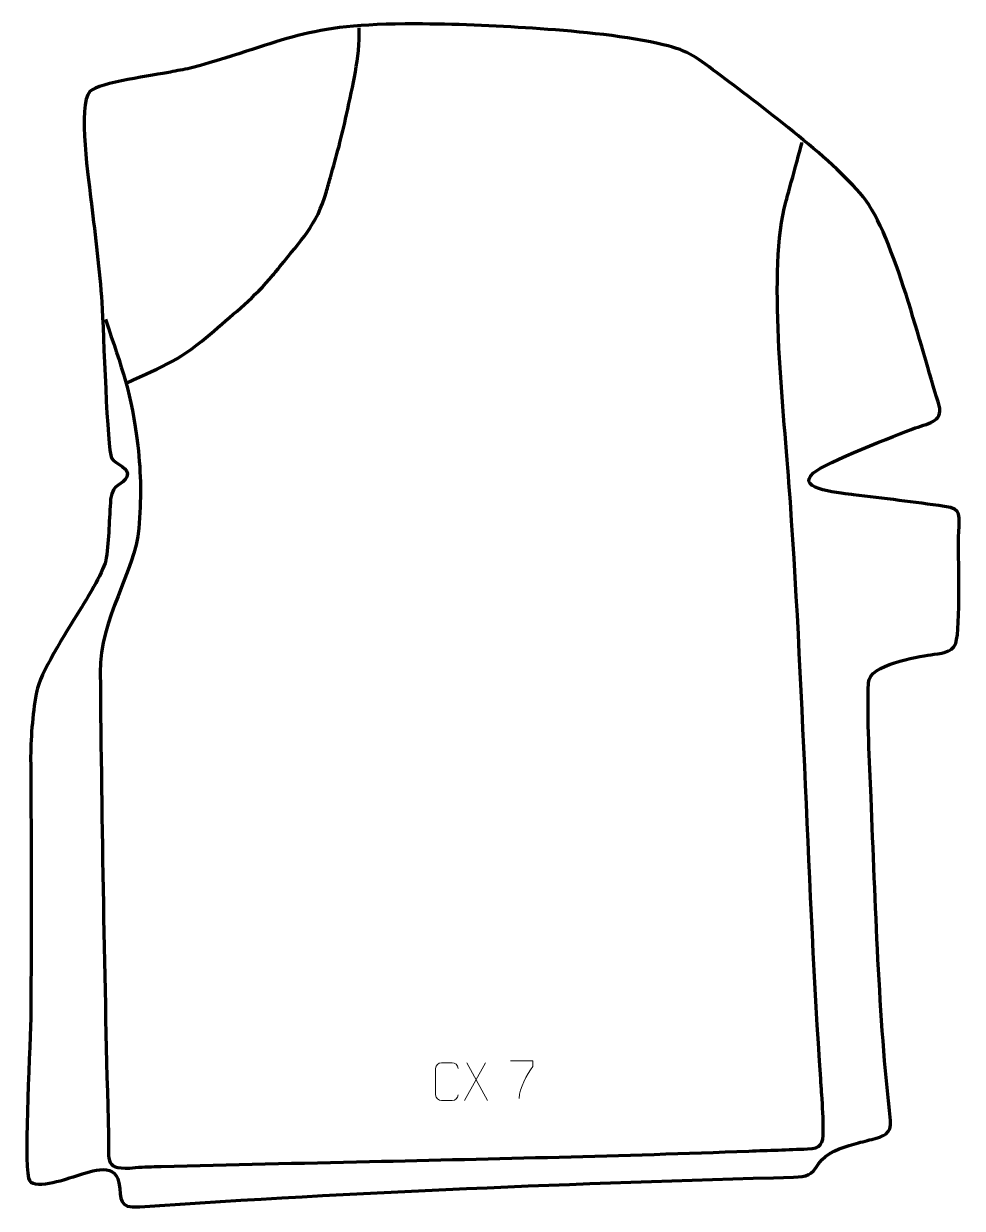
# Model space of a CAD drawing. Header units: millimetres. Extents: x -525 to 94, y -95 to 686.
import ezdxf

# ---------------------------------------------------------------- set-up
doc = ezdxf.new("R2010")
doc.units = ezdxf.units.MM
doc.header["$MEASUREMENT"] = 0
doc.layers.add('layer 2', color=7, linetype='Continuous')
doc.layers.add('layer 3', color=7, linetype='Continuous')

msp = doc.modelspace()

# ---------------------------------------------------------------- linework, layer by layer
at = {"layer": 'layer 2', "color": 140, "lineweight": 158}
for points, knots in [([(-457.4845, 448.7628), (-431.6913, 460.7862), (-421.9133, 463.6524), (-399.6231, 483.143), (-399.6231, 483.143), (-385.5171, 495.4774), (-372.8608, 505.308), (-360.7078, 519.9386), (-360.7078, 519.9386), (-359.1433, 521.822), (-357.6195, 523.7262), (-356.1023, 525.6476), (-356.1023, 525.6476), (-342.1681, 543.2145), (-331.8249, 552.479), (-325.4306, 575.0193), (-325.4306, 575.0193), (-324.5486, 578.1287), (-323.7162, 581.2513), (-322.8322, 584.3616), (-322.8322, 584.3616), (-318.6969, 598.5529), (-315.2877, 611.2492), (-312.1905, 625.7354), (-312.1905, 625.7354), (-307.9799, 645.3462), (-303.4931, 662.4809), (-303.746, 682.8276)], [0, 0, 0, 0, 0.125, 0.125, 0.125, 0.125, 0.25, 0.25, 0.25, 0.25, 0.375, 0.375, 0.375, 0.375, 0.5, 0.5, 0.5, 0.5, 0.625, 0.625, 0.625, 0.625, 0.75, 0.75, 0.75, 0.75, 1, 1, 1, 1]), ([(-471.0979, 491.005), (-460.2052, 458.1659), (-453.7837, 442.492), (-449.7806, 407.8115), (-449.7806, 407.8115), (-447.4968, 388.4249), (-447.596, 372.448), (-449.1224, 352.9937), (-449.1224, 352.9937), (-451.3236, 324.9365), (-474.8894, 293.8191), (-474.5342, 258.2274), (-474.5342, 258.2274), (-473.5207, 156.6826), (-471.7917, 55.107), (-469.0902, -46.4467), (-469.0902, -46.4467), (-468.6093, -64.5243), (-472.4292, -69.9268), (-451.22, -68.0358), (-451.22, -68.0358), (-445.4096, -67.5178), (-440.227, -67.45), (-434.4264, -67.2959), (-434.4264, -67.2959), (-388.6592, -65.936), (-342.727, -65.1673), (-296.9386, -64.0873), (-296.9386, -64.0873), (-213.7119, -62.1244), (-130.156, -60.3394), (-46.9809, -57.138), (-46.9809, -57.138), (-34.0754, -56.6665), (-21.1352, -56.2312), (-8.2354, -55.7246), (-8.2354, -55.7246), (0.6573, -55.3753), (2.0016, -52.4626), (2.1056, -43.8644), (2.1056, -43.8644), (2.2009, -35.9915), (1.5989, -27.7848), (1.0987, -19.9125), (1.0987, -19.9125), (0.8806, -16.442), (0.6372, -12.9732), (0.3925, -9.5044), (0.3925, -9.5044), (-8.1803, 115.3504), (-10.7588, 250.5562), (-20.5115, 383.0548), (-20.5115, 383.0548), (-24.2625, 434.0158), (-34.5314, 524.4947), (-22.6237, 568.0241), (-22.6237, 568.0241), (-21.9866, 570.3498), (-12.0191, 606.1806), (-12.0432, 607.4214)], [0, 0, 0, 0, 0.0625, 0.0625, 0.0625, 0.0625, 0.125, 0.125, 0.125, 0.125, 0.1875, 0.1875, 0.1875, 0.1875, 0.25, 0.25, 0.25, 0.25, 0.3125, 0.3125, 0.3125, 0.3125, 0.375, 0.375, 0.375, 0.375, 0.4375, 0.4375, 0.4375, 0.4375, 0.5, 0.5, 0.5, 0.5, 0.5625, 0.5625, 0.5625, 0.5625, 0.625, 0.625, 0.625, 0.625, 0.6875, 0.6875, 0.6875, 0.6875, 0.75, 0.75, 0.75, 0.75, 0.8125, 0.8125, 0.8125, 0.8125, 0.875, 0.875, 0.875, 0.875, 1, 1, 1, 1])]:
    msp.add_open_spline(points, degree=3, knots=knots, dxfattribs=at)
at = {"layer": 'layer 3', "color": 242, "lineweight": 158}
msp.add_open_spline([(-428.2839, 653.7228), (-423.9373, 654.5988), (-419.5908, 655.4748), (-415.2442, 656.3508), (-415.2442, 656.3508), (-415.2442, 656.3508), (-414.3128, 656.5385), (-414.3128, 656.5385), (-414.3128, 656.5385), (-349.567, 674.4854), (-341.4092, 685.6575), (-266.8073, 685.5105), (-266.8073, 685.5105), (-241.6232, 685.4609), (-214.5972, 684.359), (-189.4802, 682.6339), (-189.4802, 682.6339), (-163.2839, 680.8346), (-132.5016, 678.274), (-106.9328, 672.6452), (-106.9328, 672.6452), (-87.2477, 668.2454), (-83.5604, 664.9755), (-67.7978, 653.1899), (-67.7978, 653.1899), (-40.46, 632.7727), (6.667, 597.6215), (28.4681, 571.6071), (28.4681, 571.6071), (48.9215, 545.5218), (66.6567, 470.8478), (77.8839, 436.4206), (77.8839, 436.4206), (82.1108, 423.4594), (72.6692, 422.9259), (62.7029, 419.2737), (62.7029, 419.2737), (50.3032, 414.7185), (3.7087, 396.5034), (-4.3702, 389.6355), (-4.3702, 389.6355), (-17.6627, 378.3354), (16.7313, 375.9852), (21.9734, 375.3382), (21.9734, 375.3382), (42.0179, 372.8637), (62.0874, 370.3699), (82.1001, 367.6553), (82.1001, 367.6553), (93.7417, 366.0762), (91.7225, 360.8573), (91.3768, 350.9858), (91.3768, 350.9858), (90.8173, 335.0039), (92.9583, 288.8578), (89.3614, 277.2462), (89.3614, 277.2462), (87.114, 270.8175), (78.8535, 270.8342), (72.9431, 269.8467), (72.9431, 269.8467), (63.6421, 268.3046), (32.2788, 263.6212), (31.885, 251.4159), (31.885, 251.4159), (31.0861, 226.6581), (32.4778, 200.5256), (33.5507, 175.7588), (33.5507, 175.7588), (36.5508, 106.5054), (38.5703, 31.6937), (46.3745, -36.9811), (46.3745, -36.9811), (47.3957, -45.9678), (41.7083, -47.389), (34.13, -49.4271), (34.13, -49.4271), (30.1739, -50.491), (26.2295, -51.3936), (22.2939, -52.5638), (22.2939, -52.5638), (13.857, -55.1365), (4.0344, -57.8511), (-1.0938, -65.6357), (-1.0938, -65.6357), (-6.006, -73.0923), (-8.4724, -74.0966), (-17.4738, -74.3473), (-17.4738, -74.3473), (-159.088, -78.2899), (-307.1696, -83.8946), (-448.4273, -93.951), (-448.4273, -93.951), (-463.0841, -94.8607), (-460.3006, -88.9521), (-462.2475, -77.9882), (-462.2475, -77.9882), (-464.8555, -63.3014), (-483.0356, -71.2498), (-492.0309, -74.0279), (-492.0309, -74.0279), (-497.2193, -75.651), (-519.9131, -83.4817), (-521.8153, -75.1096), (-521.8153, -75.1096), (-524.9678, -61.2327), (-520.395, 14.9813), (-520.2584, 34.7661), (-520.2584, 34.7661), (-519.7934, 104.9015), (-520.1905, 184.8066), (-520.3742, 200.165), (-520.3742, 200.165), (-520.5361, 213.7029), (-519.0681, 230.8091), (-516.7347, 244.077), (-516.7347, 244.077), (-516.5039, 245.3891), (-516.244, 246.6639), (-515.9137, 247.9547), (-515.9137, 247.9547), (-512.2691, 261.1418), (-494.4905, 288.4823), (-486.8889, 301.0833), (-486.8889, 301.0833), (-482.4777, 308.3954), (-471.6065, 325.5183), (-470.5046, 333.6368), (-470.5046, 333.6368), (-468.8424, 345.8833), (-468.5392, 359.9123), (-467.6753, 372.4212), (-467.6753, 372.4212), (-466.4454, 383.1978), (-459.4204, 381.2266), (-456.9669, 387.1049), (-456.9669, 387.1049), (-454.4499, 393.1354), (-464.3348, 394.8932), (-466.9899, 399.4714), (-466.9899, 399.4714), (-470.0775, 404.7952), (-472.2066, 482.4), (-473.4658, 501.9162), (-473.4658, 501.9162), (-474.8238, 522.9657), (-477.8557, 545.8973), (-480.2605, 566.9442), (-480.2605, 566.9442), (-481.7809, 579.9202), (-489.6807, 632.7816), (-481.2804, 640.9042), (-481.2804, 640.9042), (-475.0077, 646.9696), (-438.701, 651.7287), (-428.2839, 653.7228)], degree=3, knots=[0, 0, 0, 0, 0.025, 0.025, 0.025, 0.025, 0.05, 0.05, 0.05, 0.05, 0.075, 0.075, 0.075, 0.075, 0.1, 0.1, 0.1, 0.1, 0.125, 0.125, 0.125, 0.125, 0.15, 0.15, 0.15, 0.15, 0.175, 0.175, 0.175, 0.175, 0.2, 0.2, 0.2, 0.2, 0.225, 0.225, 0.225, 0.225, 0.25, 0.25, 0.25, 0.25, 0.275, 0.275, 0.275, 0.275, 0.3, 0.3, 0.3, 0.3, 0.325, 0.325, 0.325, 0.325, 0.35, 0.35, 0.35, 0.35, 0.375, 0.375, 0.375, 0.375, 0.4, 0.4, 0.4, 0.4, 0.425, 0.425, 0.425, 0.425, 0.45, 0.45, 0.45, 0.45, 0.475, 0.475, 0.475, 0.475, 0.5, 0.5, 0.5, 0.5, 0.525, 0.525, 0.525, 0.525, 0.55, 0.55, 0.55, 0.55, 0.575, 0.575, 0.575, 0.575, 0.6, 0.6, 0.6, 0.6, 0.625, 0.625, 0.625, 0.625, 0.65, 0.65, 0.65, 0.65, 0.675, 0.675, 0.675, 0.675, 0.7, 0.7, 0.7, 0.7, 0.725, 0.725, 0.725, 0.725, 0.75, 0.75, 0.75, 0.75, 0.775, 0.775, 0.775, 0.775, 0.8, 0.8, 0.8, 0.8, 0.825, 0.825, 0.825, 0.825, 0.85, 0.85, 0.85, 0.85, 0.875, 0.875, 0.875, 0.875, 0.9, 0.9, 0.9, 0.9, 0.925, 0.925, 0.925, 0.925, 0.95, 0.95, 0.95, 0.95, 1, 1, 1, 1], dxfattribs=at)
at = {"layer": 'layer 3', "color": 250, "lineweight": 9}
for points, knots in [([(-238.6038, -20.0611), (-238.7436, -22.3845), (-240.4208, -23.8641), (-242.5685, -23.8749), (-242.5685, -23.8749), (-244.9004, -23.8745), (-247.2323, -23.8745), (-249.5638, -23.8749), (-249.5638, -23.8749), (-251.4888, -23.9803), (-253.4609, -22.0958), (-253.4497, -20.0785), (-253.4497, -20.0785), (-253.4493, -14.3084), (-253.4493, -8.5387), (-253.4497, -2.7694), (-253.4497, -2.7694), (-253.4455, -0.6313), (-251.6988, 1.0879), (-249.5464, 1.0744), (-249.5464, 1.0744), (-247.2207, 1.0744), (-244.8946, 1.0744), (-242.5685, 1.0744), (-242.5685, 1.0744), (-240.6219, 1.1099), (-238.6305, -0.3816), (-238.6038, -2.8192)], [0, 0, 0, 0, 0.125, 0.125, 0.125, 0.125, 0.25, 0.25, 0.25, 0.25, 0.375, 0.375, 0.375, 0.375, 0.5, 0.5, 0.5, 0.5, 0.625, 0.625, 0.625, 0.625, 0.75, 0.75, 0.75, 0.75, 1, 1, 1, 1]), ([(-204.1692, 2.4109), (-204.1692, 2.4109), (-189.3531, 2.4109), (-189.3531, 2.4109), (-189.3531, 2.4109), (-189.3534, 1.1613), (-189.3534, -0.0883), (-189.3531, -1.3381), (-189.3531, -1.3381), (-193.3475, -7.3352), (-198.2627, -15.1688), (-198.2627, -22.5476)], [0, 0, 0, 0, 0.25, 0.25, 0.25, 0.25, 0.5, 0.5, 0.5, 0.5, 1, 1, 1, 1])]:
    msp.add_open_spline(points, degree=3, knots=knots, dxfattribs=at)
for points in [[(-220.6111, 1.0747), (-220.6111, 1.0747), (-234.3517, -23.8211), (-234.3517, -23.8211)], [(-232.8971, 1.0747), (-232.8971, 1.0747), (-219.1565, -23.8788), (-219.1565, -23.8788)]]:
    msp.add_open_spline(points, degree=3, dxfattribs=at)

doc.saveas('drawing.dxf')
